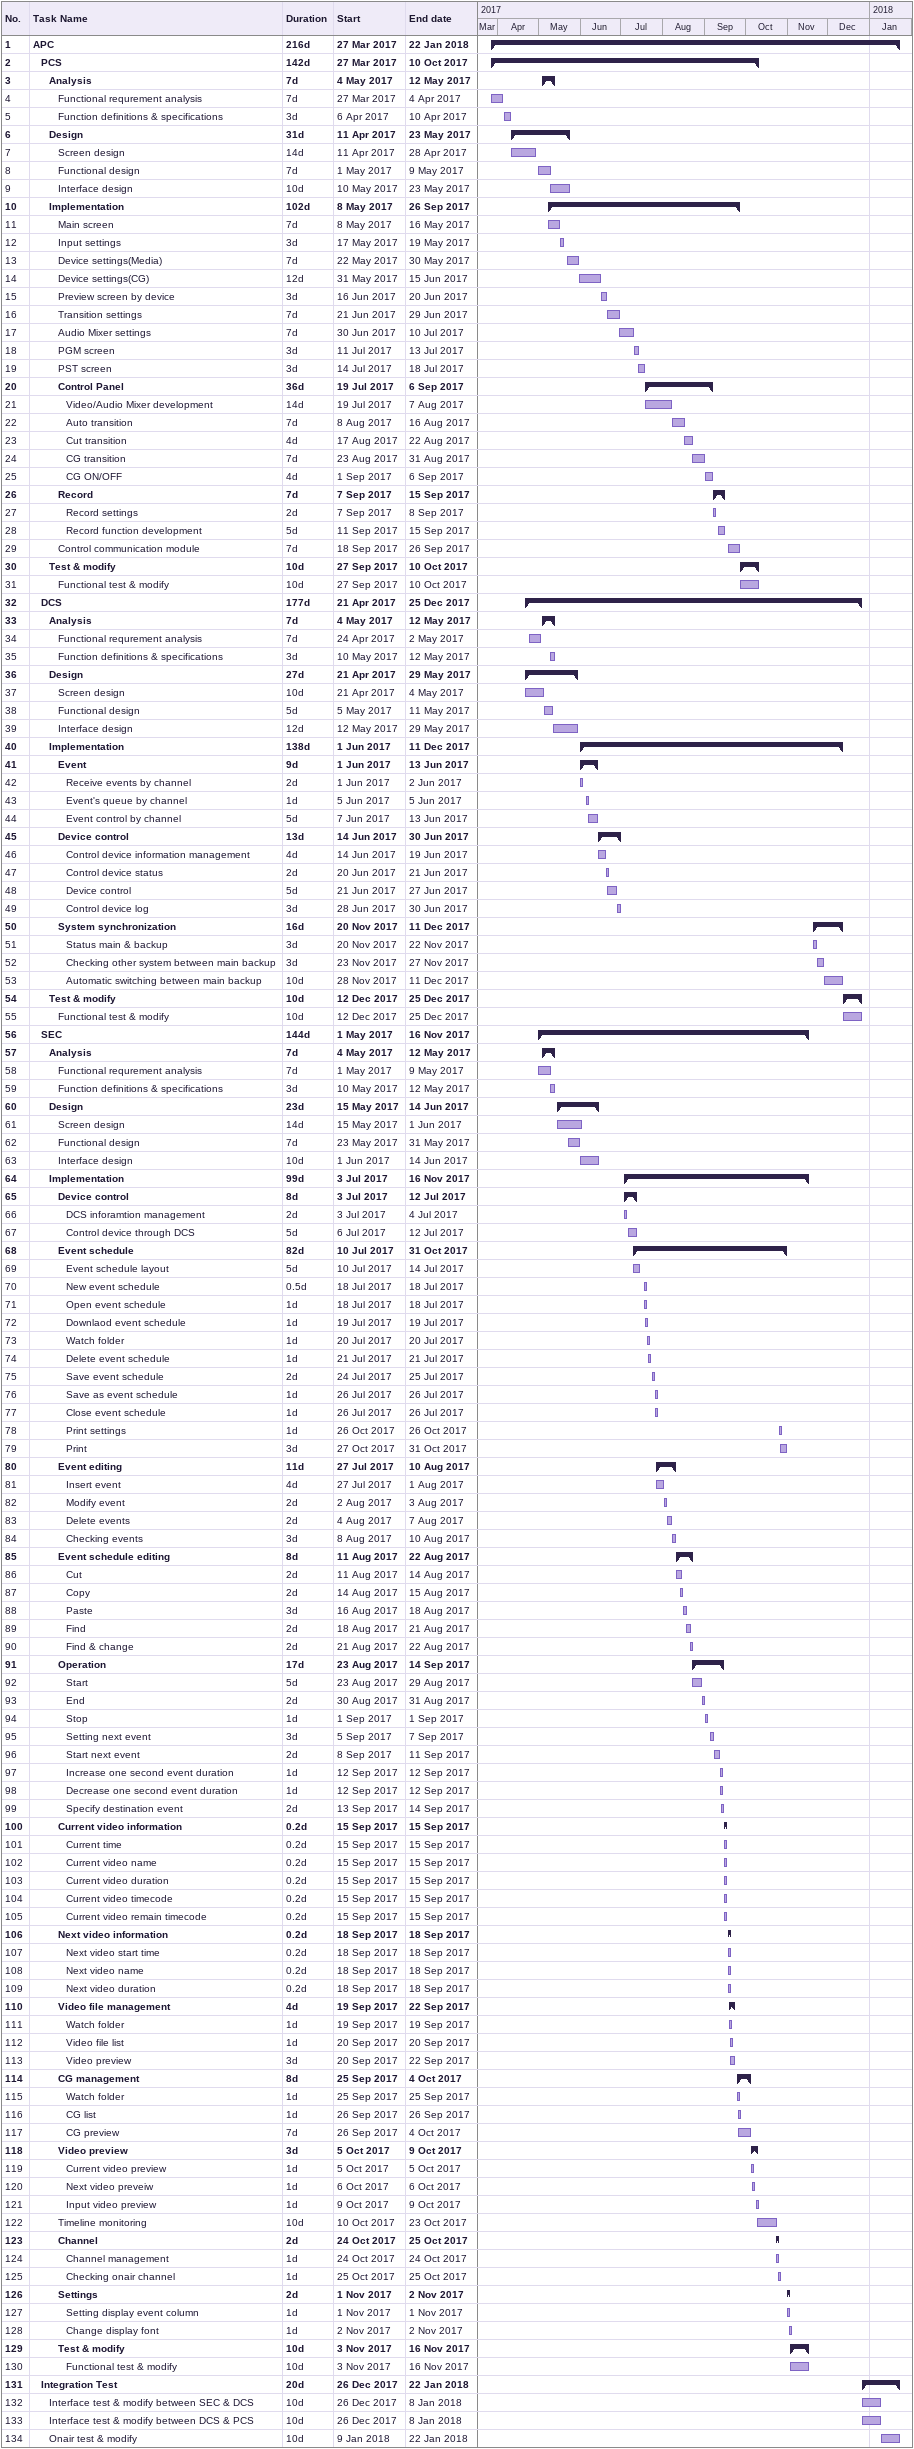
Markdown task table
| ID | Level | Task | Duration | Start | Finish |
|---|---|---|---|---|---|
| 1 | 1 | **APC** | 216d | 2017-03-27 | 2018-01-22 |
| 2 | 2 | **PCS** | 142d | 2017-03-27 | 2017-10-10 |
| 3 | 3 | **Analysis** | 7d | 2017-05-04 | 2017-05-12 |
| 4 | 4 | Functional requrement analysis | 7d | 2017-03-27 | 2017-04-04 |
| 5 | 4 | Function definitions & specifications | 3d | 2017-04-06 | 2017-04-10 |
| 6 | 3 | **Design** | 31d | 2017-04-11 | 2017-05-23 |
| 7 | 4 | Screen design | 14d | 2017-04-11 | 2017-04-28 |
| 8 | 4 | Functional design | 7d | 2017-05-01 | 2017-05-09 |
| 9 | 4 | Interface design | 10d | 2017-05-10 | 2017-05-23 |
| 10 | 3 | **Implementation** | 102d | 2017-05-08 | 2017-09-26 |
| 11 | 4 | Main screen | 7d | 2017-05-08 | 2017-05-16 |
| 12 | 4 | Input settings | 3d | 2017-05-17 | 2017-05-19 |
| 13 | 4 | Device settings(Media) | 7d | 2017-05-22 | 2017-05-30 |
| 14 | 4 | Device settings(CG) | 12d | 2017-05-31 | 2017-06-15 |
| 15 | 4 | Preview screen by device | 3d | 2017-06-16 | 2017-06-20 |
| 16 | 4 | Transition settings | 7d | 2017-06-21 | 2017-06-29 |
| 17 | 4 | Audio Mixer settings | 7d | 2017-06-30 | 2017-07-10 |
| 18 | 4 | PGM screen | 3d | 2017-07-11 | 2017-07-13 |
| 19 | 4 | PST screen | 3d | 2017-07-14 | 2017-07-18 |
| 20 | 4 | **Control Panel** | 36d | 2017-07-19 | 2017-09-06 |
| 21 | 5 | Video/Audio Mixer development | 14d | 2017-07-19 | 2017-08-07 |
| 22 | 5 | Auto transition | 7d | 2017-08-08 | 2017-08-16 |
| 23 | 5 | Cut transition | 4d | 2017-08-17 | 2017-08-22 |
| 24 | 5 | CG transition | 7d | 2017-08-23 | 2017-08-31 |
| 25 | 5 | CG ON/OFF | 4d | 2017-09-01 | 2017-09-06 |
| 26 | 4 | **Record** | 7d | 2017-09-07 | 2017-09-15 |
| 27 | 5 | Record settings | 2d | 2017-09-07 | 2017-09-08 |
| 28 | 5 | Record function development | 5d | 2017-09-11 | 2017-09-15 |
| 29 | 4 | Control communication module | 7d | 2017-09-18 | 2017-09-26 |
| 30 | 3 | **Test & modify** | 10d | 2017-09-27 | 2017-10-10 |
| 31 | 4 | Functional test & modify | 10d | 2017-09-27 | 2017-10-10 |
| 32 | 2 | **DCS** | 177d | 2017-04-21 | 2017-12-25 |
| 33 | 3 | **Analysis** | 7d | 2017-05-04 | 2017-05-12 |
| 34 | 4 | Functional requrement analysis | 7d | 2017-04-24 | 2017-05-02 |
| 35 | 4 | Function definitions & specifications | 3d | 2017-05-10 | 2017-05-12 |
| 36 | 3 | **Design** | 27d | 2017-04-21 | 2017-05-29 |
| 37 | 4 | Screen design | 10d | 2017-04-21 | 2017-05-04 |
| 38 | 4 | Functional design | 5d | 2017-05-05 | 2017-05-11 |
| 39 | 4 | Interface design | 12d | 2017-05-12 | 2017-05-29 |
| 40 | 3 | **Implementation** | 138d | 2017-06-01 | 2017-12-11 |
| 41 | 4 | **Event** | 9d | 2017-06-01 | 2017-06-13 |
| 42 | 5 | Receive events by channel | 2d | 2017-06-01 | 2017-06-02 |
| 43 | 5 | Event's queue by channel | 1d | 2017-06-05 | 2017-06-05 |
| 44 | 5 | Event control by channel | 5d | 2017-06-07 | 2017-06-13 |
| 45 | 4 | **Device control** | 13d | 2017-06-14 | 2017-06-30 |
| 46 | 5 | Control device information management | 4d | 2017-06-14 | 2017-06-19 |
| 47 | 5 | Control device status | 2d | 2017-06-20 | 2017-06-21 |
| 48 | 5 | Device control | 5d | 2017-06-21 | 2017-06-27 |
| 49 | 5 | Control device log | 3d | 2017-06-28 | 2017-06-30 |
| 50 | 4 | **System synchronization** | 16d | 2017-11-20 | 2017-12-11 |
| 51 | 5 | Status main & backup | 3d | 2017-11-20 | 2017-11-22 |
| 52 | 5 | Checking other system between main backup | 3d | 2017-11-23 | 2017-11-27 |
| 53 | 5 | Automatic switching between main backup | 10d | 2017-11-28 | 2017-12-11 |
| 54 | 3 | **Test & modify** | 10d | 2017-12-12 | 2017-12-25 |
| 55 | 4 | Functional test & modify | 10d | 2017-12-12 | 2017-12-25 |
| 56 | 2 | **SEC** | 144d | 2017-05-01 | 2017-11-16 |
| 57 | 3 | **Analysis** | 7d | 2017-05-04 | 2017-05-12 |
| 58 | 4 | Functional requrement analysis | 7d | 2017-05-01 | 2017-05-09 |
| 59 | 4 | Function definitions & specifications | 3d | 2017-05-10 | 2017-05-12 |
| 60 | 3 | **Design** | 23d | 2017-05-15 | 2017-06-14 |
| 61 | 4 | Screen design | 14d | 2017-05-15 | 2017-06-01 |
| 62 | 4 | Functional design | 7d | 2017-05-23 | 2017-05-31 |
| 63 | 4 | Interface design | 10d | 2017-06-01 | 2017-06-14 |
| 64 | 3 | **Implementation** | 99d | 2017-07-03 | 2017-11-16 |
| 65 | 4 | **Device control** | 8d | 2017-07-03 | 2017-07-12 |
| 66 | 5 | DCS inforamtion management | 2d | 2017-07-03 | 2017-07-04 |
| 67 | 5 | Control device through DCS | 5d | 2017-07-06 | 2017-07-12 |
| 68 | 4 | **Event schedule** | 82d | 2017-07-10 | 2017-10-31 |
| 69 | 5 | Event schedule layout | 5d | 2017-07-10 | 2017-07-14 |
| 70 | 5 | New event schedule | 0.5d | 2017-07-18 | 2017-07-18 |
| 71 | 5 | Open event schedule | 1d | 2017-07-18 | 2017-07-18 |
| 72 | 5 | Downlaod event schedule | 1d | 2017-07-19 | 2017-07-19 |
| 73 | 5 | Watch folder | 1d | 2017-07-20 | 2017-07-20 |
| 74 | 5 | Delete event schedule | 1d | 2017-07-21 | 2017-07-21 |
| 75 | 5 | Save event schedule | 2d | 2017-07-24 | 2017-07-25 |
| 76 | 5 | Save as event schedule | 1d | 2017-07-26 | 2017-07-26 |
| 77 | 5 | Close event schedule | 1d | 2017-07-26 | 2017-07-26 |
| 78 | 5 | Print settings | 1d | 2017-10-26 | 2017-10-26 |
| 79 | 5 | Print | 3d | 2017-10-27 | 2017-10-31 |
| 80 | 4 | **Event editing** | 11d | 2017-07-27 | 2017-08-10 |
| 81 | 5 | Insert event | 4d | 2017-07-27 | 2017-08-01 |
| 82 | 5 | Modify event | 2d | 2017-08-02 | 2017-08-03 |
| 83 | 5 | Delete events | 2d | 2017-08-04 | 2017-08-07 |
| 84 | 5 | Checking events | 3d | 2017-08-08 | 2017-08-10 |
| 85 | 4 | **Event schedule editing** | 8d | 2017-08-11 | 2017-08-22 |
| 86 | 5 | Cut | 2d | 2017-08-11 | 2017-08-14 |
| 87 | 5 | Copy | 2d | 2017-08-14 | 2017-08-15 |
| 88 | 5 | Paste | 3d | 2017-08-16 | 2017-08-18 |
| 89 | 5 | Find | 2d | 2017-08-18 | 2017-08-21 |
| 90 | 5 | Find & change | 2d | 2017-08-21 | 2017-08-22 |
| 91 | 4 | **Operation** | 17d | 2017-08-23 | 2017-09-14 |
| 92 | 5 | Start | 5d | 2017-08-23 | 2017-08-29 |
| 93 | 5 | End | 2d | 2017-08-30 | 2017-08-31 |
| 94 | 5 | Stop | 1d | 2017-09-01 | 2017-09-01 |
| 95 | 5 | Setting next event | 3d | 2017-09-05 | 2017-09-07 |
| 96 | 5 | Start next event | 2d | 2017-09-08 | 2017-09-11 |
| 97 | 5 | Increase one second event duration | 1d | 2017-09-12 | 2017-09-12 |
| 98 | 5 | Decrease one second event duration | 1d | 2017-09-12 | 2017-09-12 |
| 99 | 5 | Specify destination event | 2d | 2017-09-13 | 2017-09-14 |
| 100 | 4 | **Current video information** | 0.2d | 2017-09-15 | 2017-09-15 |
| 101 | 5 | Current time | 0.2d | 2017-09-15 | 2017-09-15 |
| 102 | 5 | Current video name | 0.2d | 2017-09-15 | 2017-09-15 |
| 103 | 5 | Current video duration | 0.2d | 2017-09-15 | 2017-09-15 |
| 104 | 5 | Current video timecode | 0.2d | 2017-09-15 | 2017-09-15 |
| 105 | 5 | Current video remain timecode | 0.2d | 2017-09-15 | 2017-09-15 |
| 106 | 4 | **Next video information** | 0.2d | 2017-09-18 | 2017-09-18 |
| 107 | 5 | Next video start time | 0.2d | 2017-09-18 | 2017-09-18 |
| 108 | 5 | Next video name | 0.2d | 2017-09-18 | 2017-09-18 |
| 109 | 5 | Next video duration | 0.2d | 2017-09-18 | 2017-09-18 |
| 110 | 4 | **Video file management** | 4d | 2017-09-19 | 2017-09-22 |
| 111 | 5 | Watch folder | 1d | 2017-09-19 | 2017-09-19 |
| 112 | 5 | Video file list | 1d | 2017-09-20 | 2017-09-20 |
| 113 | 5 | Video preview | 3d | 2017-09-20 | 2017-09-22 |
| 114 | 4 | **CG management** | 8d | 2017-09-25 | 2017-10-04 |
| 115 | 5 | Watch folder | 1d | 2017-09-25 | 2017-09-25 |
| 116 | 5 | CG list | 1d | 2017-09-26 | 2017-09-26 |
| 117 | 5 | CG preview | 7d | 2017-09-26 | 2017-10-04 |
| 118 | 4 | **Video preview** | 3d | 2017-10-05 | 2017-10-09 |
| 119 | 5 | Current video preview | 1d | 2017-10-05 | 2017-10-05 |
| 120 | 5 | Next video preveiw | 1d | 2017-10-06 | 2017-10-06 |
| 121 | 5 | Input video preview | 1d | 2017-10-09 | 2017-10-09 |
| 122 | 4 | Timeline monitoring | 10d | 2017-10-10 | 2017-10-23 |
| 123 | 4 | **Channel** | 2d | 2017-10-24 | 2017-10-25 |
| 124 | 5 | Channel management | 1d | 2017-10-24 | 2017-10-24 |
| 125 | 5 | Checking onair channel | 1d | 2017-10-25 | 2017-10-25 |
| 126 | 4 | **Settings** | 2d | 2017-11-01 | 2017-11-02 |
| 127 | 5 | Setting display event column | 1d | 2017-11-01 | 2017-11-01 |
| 128 | 5 | Change display font | 1d | 2017-11-02 | 2017-11-02 |
| 129 | 4 | **Test & modify** | 10d | 2017-11-03 | 2017-11-16 |
| 130 | 5 | Functional test & modify | 10d | 2017-11-03 | 2017-11-16 |
| 131 | 2 | **Integration Test** | 20d | 2017-12-26 | 2018-01-22 |
| 132 | 3 | Interface test & modify between SEC & DCS | 10d | 2017-12-26 | 2018-01-08 |
| 133 | 3 | Interface test & modify between DCS & PCS | 10d | 2017-12-26 | 2018-01-08 |
| 134 | 3 | Onair test & modify | 10d | 2018-01-09 | 2018-01-22 |
